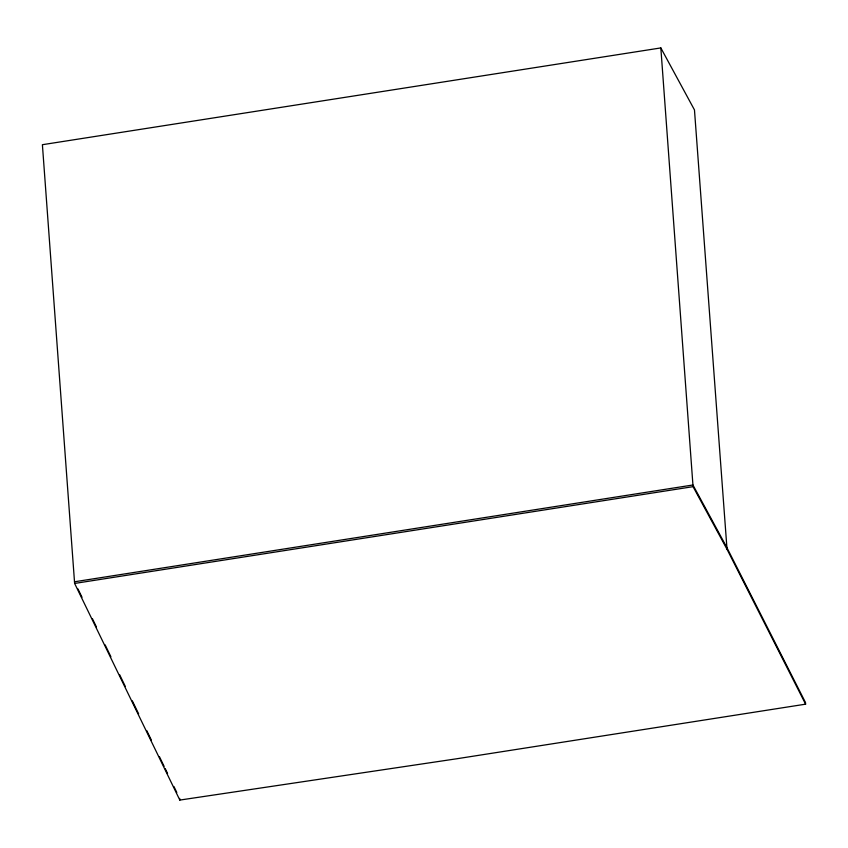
<?xml version="1.0" encoding="UTF-8"?>
<svg xmlns="http://www.w3.org/2000/svg" width="848" height="848" viewBox="0 0 848 848"><rect width="100%" height="100%" fill="white"/><g stroke="black" fill="none" stroke-linecap="round" stroke-linejoin="round"><path stroke-width="1.27" d="M805.6 704.169L727.022 549.292L694.47 109.922L660.836 47.923L42.4 144.701L74.624 583.445L179.818 800.077L456.595 758.79L805.6 704.169L805.473 702.504L726.906 547.628L692.933 484.992L74.497 581.781M74.624 583.445L693.06 486.657L727.022 549.292M77.963 588.925L82.012 597.257M92.411 618.68L96.46 627.011M105.131 644.872L110.908 656.765M119.579 674.626L125.366 686.53M132.299 700.808L138.659 713.91M146.746 730.573L151.368 740.092M159.466 756.755L164.088 766.285M165.243 768.659L167.554 773.418M173.914 786.52L176.808 792.467M660.836 47.923L693.06 486.657M179.691 798.413L179.818 800.077"/></g></svg>
